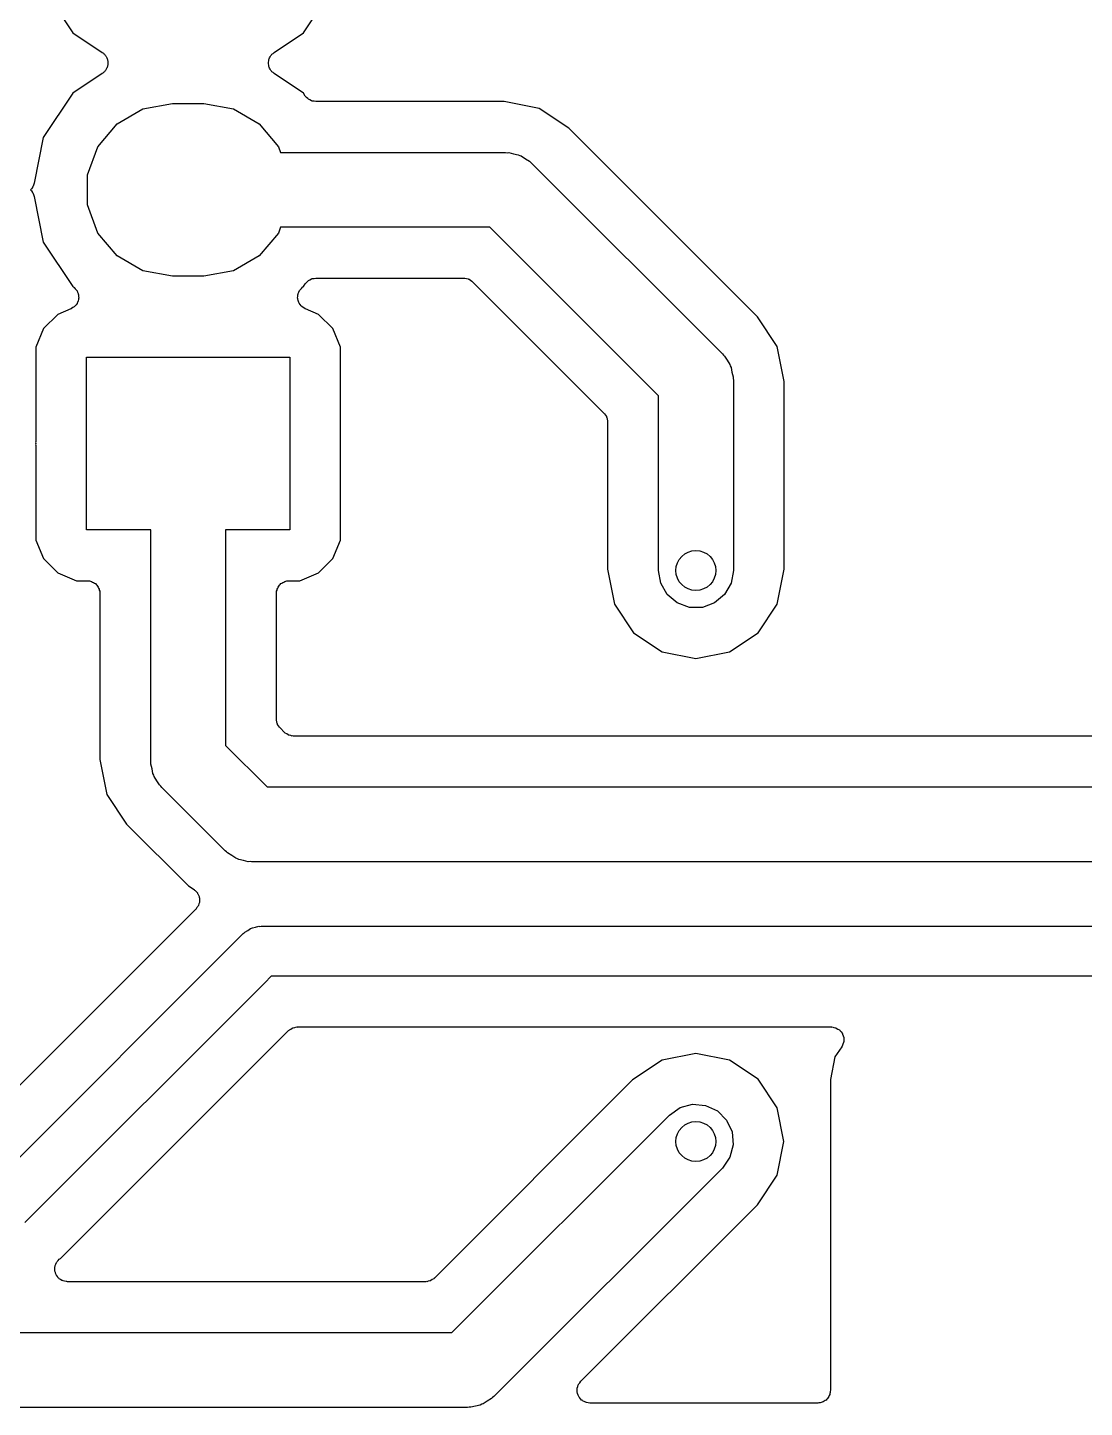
# Model space of a CAD drawing. Extents: x 99.6 to 135.3, y -116.3 to -28.5.
# Drawn here: x 105.71 to 116.28, y -116.33 to -102.52 of the extents above; entities that cross this region are included whole.
import ezdxf

# ---------------------------------------------------------------- set-up
doc = ezdxf.new("R2010")
doc.units = 0
doc.header["$MEASUREMENT"] = 0
doc.layers.add('BLACK', color=7, linetype='CONTINUOUS')

msp = doc.modelspace()

# ---------------------------------------------------------------- linework, layer by layer
at = {"layer": 'Black'}
for p, q in [((105.865, -102.124), (106.162, -102.568)), ((108.468, -102.568), (108.765, -102.124)), ((106.162, -102.568), (106.456, -102.764)), ((108.174, -102.764), (108.468, -102.568)), ((106.456, -102.764), (106.461, -102.769)), ((106.461, -102.769), (106.467, -102.773)), ((106.467, -102.773), (106.471, -102.778)), ((106.471, -102.778), (106.477, -102.782)), ((106.477, -102.782), (106.482, -102.789)), ((106.482, -102.789), (106.488, -102.795)), ((106.488, -102.795), (106.491, -102.801)), ((106.491, -102.801), (106.495, -102.806)), ((106.495, -102.806), (106.498, -102.813)), ((106.498, -102.813), (106.502, -102.819)), ((106.502, -102.819), (106.504, -102.827)), ((106.504, -102.827), (106.507, -102.834)), ((106.507, -102.834), (106.508, -102.841)), ((106.508, -102.841), (106.51, -102.848)), ((106.51, -102.848), (106.51, -102.855)), ((106.51, -102.855), (106.512, -102.862)), ((106.512, -102.878), (106.51, -102.885)), ((106.512, -102.862), (106.511, -102.87)), ((106.511, -102.87), (106.512, -102.878)), ((108.118, -102.862), (108.121, -102.848)), ((108.119, -102.87), (108.118, -102.862)), ((108.118, -102.878), (108.119, -102.87)), ((108.121, -102.892), (108.118, -102.878)), ((108.121, -102.848), (108.123, -102.834)), ((108.123, -102.834), (108.126, -102.827)), ((108.126, -102.827), (108.128, -102.819)), ((108.128, -102.819), (108.136, -102.807)), ((108.136, -102.807), (108.142, -102.795)), ((108.142, -102.795), (108.148, -102.789)), ((108.148, -102.789), (108.153, -102.782)), ((108.153, -102.782), (108.164, -102.774)), ((108.164, -102.774), (108.174, -102.764)), ((106.456, -102.976), (106.162, -103.172)), ((106.461, -102.971), (106.456, -102.976)), ((106.467, -102.967), (106.461, -102.971)), ((106.471, -102.962), (106.467, -102.967)), ((106.477, -102.958), (106.471, -102.962)), ((106.482, -102.951), (106.477, -102.958)), ((106.488, -102.945), (106.482, -102.951)), ((106.491, -102.939), (106.488, -102.945)), ((106.495, -102.933), (106.491, -102.939)), ((106.498, -102.927), (106.495, -102.933)), ((106.502, -102.921), (106.498, -102.927)), ((106.504, -102.913), (106.502, -102.921)), ((106.507, -102.906), (106.504, -102.913)), ((106.508, -102.899), (106.507, -102.906)), ((106.51, -102.892), (106.508, -102.899)), ((106.51, -102.885), (106.51, -102.892)), ((108.123, -102.906), (108.121, -102.892)), ((108.126, -102.913), (108.123, -102.906)), ((108.128, -102.921), (108.126, -102.913)), ((108.136, -102.933), (108.128, -102.921)), ((108.142, -102.945), (108.136, -102.933)), ((108.148, -102.951), (108.142, -102.945)), ((108.153, -102.958), (108.148, -102.951)), ((108.164, -102.966), (108.153, -102.958)), ((108.174, -102.976), (108.164, -102.966)), ((108.468, -103.172), (108.174, -102.976)), ((106.162, -103.172), (105.865, -103.616)), ((106.863, -103.328), (107.159, -103.276)), ((107.159, -103.276), (107.471, -103.276)), ((107.471, -103.276), (107.767, -103.328)), ((108.487, -103.201), (108.468, -103.172)), ((108.499, -103.214), (108.487, -103.201)), ((108.511, -103.227), (108.499, -103.214)), ((108.515, -103.229), (108.511, -103.227)), ((108.518, -103.232), (108.515, -103.229)), ((108.534, -103.24), (108.518, -103.232)), ((108.549, -103.249), (108.534, -103.24)), ((108.553, -103.25), (108.549, -103.249)), ((108.557, -103.252), (108.553, -103.25)), ((108.575, -103.254), (108.557, -103.252)), ((108.593, -103.257), (108.575, -103.254)), ((110.477, -103.257), (108.593, -103.257)), ((110.827, -103.327), (110.477, -103.257)), ((106.604, -103.478), (106.863, -103.328)), ((107.767, -103.328), (108.026, -103.478)), ((111.123, -103.524), (110.827, -103.327)), ((106.411, -103.708), (106.604, -103.478)), ((108.026, -103.478), (108.219, -103.708)), ((113.011, -105.412), (111.123, -103.524)), ((105.865, -103.616), (105.774, -104.074)), ((106.308, -103.99), (106.411, -103.708)), ((108.219, -103.708), (108.24, -103.765)), ((108.24, -103.765), (110.49, -103.765)), ((110.49, -103.765), (110.506, -103.768)), ((110.506, -103.768), (110.523, -103.766)), ((110.523, -103.766), (110.57, -103.779)), ((110.57, -103.779), (110.618, -103.788)), ((110.618, -103.788), (110.633, -103.796)), ((110.633, -103.796), (110.648, -103.8)), ((110.648, -103.8), (110.689, -103.828)), ((110.689, -103.828), (110.731, -103.853)), ((110.731, -103.853), (110.742, -103.865)), ((110.742, -103.865), (110.755, -103.875)), ((110.755, -103.875), (112.66, -105.78)), ((105.758, -104.115), (105.746, -104.129)), ((105.759, -104.112), (105.758, -104.115)), ((105.761, -104.11), (105.759, -104.112)), ((105.767, -104.092), (105.761, -104.11)), ((105.774, -104.074), (105.767, -104.092)), ((106.308, -104.29), (106.308, -103.99)), ((105.746, -104.129), (105.737, -104.14)), ((105.737, -104.14), (105.746, -104.151)), ((105.746, -104.151), (105.758, -104.165)), ((105.758, -104.165), (105.759, -104.168)), ((105.759, -104.168), (105.761, -104.17)), ((105.761, -104.17), (105.767, -104.188)), ((105.767, -104.188), (105.774, -104.206)), ((105.774, -104.206), (105.865, -104.664)), ((106.411, -104.572), (106.308, -104.29)), ((108.24, -104.515), (108.219, -104.572)), ((110.335, -104.515), (108.24, -104.515)), ((112.02, -106.2), (110.335, -104.515)), ((105.865, -104.664), (106.162, -105.108)), ((106.604, -104.802), (106.411, -104.572)), ((108.219, -104.572), (108.026, -104.802)), ((106.863, -104.952), (106.604, -104.802)), ((108.026, -104.802), (107.767, -104.952)), ((107.159, -105.004), (106.863, -104.952)), ((107.767, -104.952), (107.471, -105.004)), ((107.471, -105.004), (107.159, -105.004)), ((108.468, -105.108), (108.487, -105.079)), ((108.487, -105.079), (108.499, -105.066)), ((108.499, -105.066), (108.511, -105.053)), ((108.511, -105.053), (108.515, -105.051)), ((108.515, -105.051), (108.518, -105.048)), ((108.518, -105.048), (108.534, -105.04)), ((108.534, -105.04), (108.549, -105.031)), ((108.549, -105.031), (108.553, -105.03)), ((108.553, -105.03), (108.557, -105.028)), ((108.557, -105.028), (108.575, -105.026)), ((108.575, -105.026), (108.593, -105.023)), ((108.593, -105.023), (110.072, -105.023)), ((110.072, -105.023), (110.077, -105.024)), ((110.077, -105.024), (110.083, -105.023)), ((110.083, -105.023), (110.099, -105.028)), ((110.099, -105.028), (110.115, -105.031)), ((110.115, -105.031), (110.12, -105.033)), ((110.12, -105.033), (110.125, -105.035)), ((110.125, -105.035), (110.139, -105.044)), ((110.139, -105.044), (110.153, -105.053)), ((110.153, -105.053), (110.157, -105.057)), ((110.157, -105.057), (110.161, -105.06)), ((110.161, -105.06), (111.475, -106.374)), ((106.162, -105.108), (106.163, -105.109)), ((106.163, -105.109), (106.166, -105.112)), ((106.166, -105.112), (106.17, -105.114)), ((106.17, -105.114), (106.172, -105.116)), ((106.172, -105.116), (106.174, -105.117)), ((106.174, -105.117), (106.184, -105.129)), ((106.184, -105.129), (106.195, -105.139)), ((106.195, -105.139), (106.197, -105.143)), ((106.197, -105.143), (106.2, -105.146)), ((106.2, -105.146), (106.201, -105.149)), ((106.201, -105.149), (106.203, -105.151)), ((106.203, -105.151), (106.208, -105.165)), ((106.208, -105.165), (106.215, -105.179)), ((106.215, -105.179), (106.215, -105.183)), ((106.215, -105.183), (106.217, -105.187)), ((106.217, -105.187), (106.217, -105.19)), ((106.217, -105.19), (106.218, -105.192)), ((106.218, -105.192), (106.218, -105.208)), ((106.218, -105.208), (106.22, -105.223)), ((106.219, -105.231), (106.218, -105.234)), ((106.22, -105.223), (106.219, -105.227)), ((106.219, -105.227), (106.219, -105.231)), ((108.41, -105.223), (108.412, -105.205)), ((108.411, -105.227), (108.41, -105.223)), ((108.411, -105.231), (108.411, -105.227)), ((108.417, -105.248), (108.411, -105.231)), ((108.412, -105.205), (108.413, -105.187)), ((108.413, -105.187), (108.415, -105.183)), ((108.415, -105.179), (108.423, -105.163)), ((108.415, -105.183), (108.415, -105.179)), ((108.423, -105.163), (108.43, -105.146)), ((108.43, -105.146), (108.433, -105.143)), ((108.433, -105.143), (108.435, -105.139)), ((108.435, -105.139), (108.448, -105.127)), ((108.448, -105.127), (108.46, -105.114)), ((108.46, -105.114), (108.464, -105.112)), ((108.464, -105.112), (108.467, -105.109)), ((108.467, -105.109), (108.468, -105.108)), ((106.141, -105.332), (106.011, -105.386)), ((106.145, -105.33), (106.141, -105.332)), ((106.149, -105.328), (106.145, -105.33)), ((106.161, -105.319), (106.149, -105.328)), ((106.174, -105.312), (106.161, -105.319)), ((106.176, -105.31), (106.174, -105.312)), ((106.179, -105.308), (106.176, -105.31)), ((106.181, -105.305), (106.179, -105.308)), ((106.185, -105.302), (106.181, -105.305)), ((106.193, -105.29), (106.185, -105.302)), ((106.203, -105.278), (106.193, -105.29)), ((106.204, -105.275), (106.203, -105.278)), ((106.205, -105.273), (106.204, -105.275)), ((106.207, -105.269), (106.205, -105.273)), ((106.209, -105.266), (106.207, -105.269)), ((106.213, -105.251), (106.209, -105.266)), ((106.218, -105.237), (106.213, -105.251)), ((106.218, -105.234), (106.218, -105.237)), ((108.421, -105.266), (108.417, -105.248)), ((108.423, -105.269), (108.421, -105.266)), ((108.425, -105.273), (108.423, -105.269)), ((108.435, -105.287), (108.425, -105.273)), ((108.445, -105.302), (108.435, -105.287)), ((108.449, -105.305), (108.445, -105.302)), ((108.451, -105.308), (108.449, -105.305)), ((108.467, -105.318), (108.451, -105.308)), ((108.481, -105.328), (108.467, -105.318)), ((108.485, -105.33), (108.481, -105.328)), ((108.489, -105.332), (108.485, -105.33)), ((108.619, -105.386), (108.489, -105.332)), ((106.011, -105.386), (105.868, -105.529)), ((108.762, -105.529), (108.619, -105.386)), ((113.208, -105.708), (113.011, -105.412)), ((105.868, -105.529), (105.791, -105.715)), ((108.839, -105.715), (108.762, -105.529)), ((105.791, -105.715), (105.791, -106.66)), ((108.839, -107.645), (108.839, -105.715)), ((112.66, -105.78), (112.67, -105.793)), ((113.278, -106.058), (113.208, -105.708)), ((106.299, -107.544), (106.299, -105.816)), ((106.299, -105.816), (108.331, -105.816)), ((108.331, -105.816), (108.331, -107.544)), ((112.67, -105.793), (112.682, -105.804)), ((112.682, -105.804), (112.707, -105.846)), ((112.707, -105.846), (112.735, -105.887)), ((112.735, -105.887), (112.739, -105.902)), ((112.739, -105.902), (112.747, -105.917)), ((112.747, -105.917), (112.756, -105.965)), ((112.756, -105.965), (112.769, -106.012)), ((112.769, -106.012), (112.767, -106.029)), ((112.767, -106.029), (112.77, -106.045)), ((112.77, -106.045), (112.77, -107.95)), ((113.278, -107.937), (113.278, -106.058)), ((112.02, -107.95), (112.02, -106.2)), ((111.475, -106.374), (111.478, -106.378)), ((111.478, -106.378), (111.482, -106.382)), ((111.482, -106.382), (111.491, -106.396)), ((111.491, -106.396), (111.5, -106.41)), ((111.5, -106.41), (111.502, -106.415)), ((111.502, -106.415), (111.504, -106.42)), ((111.504, -106.42), (111.507, -106.436)), ((111.507, -106.436), (111.512, -106.452)), ((111.512, -106.452), (111.511, -106.458)), ((111.511, -106.458), (111.512, -106.463)), ((111.512, -106.463), (111.512, -107.937)), ((105.791, -106.66), (105.789, -106.67)), ((105.789, -106.67), (105.79, -106.679)), ((105.79, -106.679), (105.789, -106.68)), ((105.789, -106.68), (105.79, -106.681)), ((105.79, -106.681), (105.789, -106.69)), ((105.789, -106.69), (105.791, -106.7)), ((105.791, -106.7), (105.791, -107.645)), ((106.94, -107.544), (106.299, -107.544)), ((106.94, -109.855), (106.94, -107.544)), ((108.331, -107.544), (107.69, -107.544)), ((107.69, -107.544), (107.69, -109.7)), ((105.791, -107.645), (105.868, -107.831)), ((108.762, -107.831), (108.839, -107.645)), ((105.868, -107.831), (106.011, -107.974)), ((108.619, -107.974), (108.762, -107.831)), ((106.011, -107.974), (106.198, -108.052)), ((108.432, -108.052), (108.619, -107.974)), ((111.512, -107.937), (111.582, -108.287)), ((112.043, -108.078), (112.02, -107.95)), ((112.77, -107.95), (112.747, -108.078)), ((113.208, -108.287), (113.278, -107.937)), ((106.198, -108.052), (106.305, -108.052)), ((106.305, -108.052), (106.316, -108.054)), ((106.316, -108.054), (106.327, -108.054)), ((106.327, -108.054), (106.337, -108.057)), ((106.337, -108.057), (106.348, -108.059)), ((106.348, -108.059), (106.358, -108.065)), ((106.358, -108.065), (106.368, -108.069)), ((106.368, -108.069), (106.377, -108.076)), ((106.377, -108.076), (106.387, -108.081)), ((106.387, -108.081), (106.394, -108.09)), ((106.394, -108.09), (106.402, -108.097)), ((106.402, -108.097), (106.408, -108.107)), ((106.408, -108.107), (106.415, -108.115)), ((106.415, -108.115), (106.419, -108.126)), ((106.419, -108.126), (106.424, -108.135)), ((108.206, -108.135), (108.211, -108.126)), ((108.211, -108.126), (108.215, -108.115)), ((108.215, -108.115), (108.222, -108.107)), ((108.222, -108.107), (108.228, -108.097)), ((108.228, -108.097), (108.236, -108.09)), ((108.236, -108.09), (108.243, -108.081)), ((108.243, -108.081), (108.253, -108.076)), ((108.253, -108.076), (108.261, -108.069)), ((108.261, -108.069), (108.272, -108.065)), ((108.272, -108.065), (108.282, -108.059)), ((108.282, -108.059), (108.293, -108.057)), ((108.293, -108.057), (108.303, -108.054)), ((108.303, -108.054), (108.314, -108.054)), ((108.314, -108.054), (108.325, -108.052)), ((108.325, -108.052), (108.432, -108.052)), ((112.108, -108.191), (112.043, -108.078)), ((112.747, -108.078), (112.682, -108.191)), ((106.424, -108.135), (106.426, -108.146)), ((106.426, -108.146), (106.43, -108.157)), ((106.43, -108.157), (106.43, -108.168)), ((106.43, -108.168), (106.432, -108.179)), ((106.432, -108.179), (106.432, -109.842)), ((108.198, -108.179), (108.2, -108.168)), ((108.198, -109.437), (108.198, -108.179)), ((108.2, -108.157), (108.204, -108.146)), ((108.2, -108.168), (108.2, -108.157)), ((108.204, -108.146), (108.206, -108.135)), ((112.207, -108.275), (112.108, -108.191)), ((112.682, -108.191), (112.582, -108.275)), ((111.582, -108.287), (111.772, -108.573)), ((112.33, -108.319), (112.207, -108.275)), ((112.46, -108.319), (112.33, -108.319)), ((112.582, -108.275), (112.46, -108.319)), ((113.018, -108.573), (113.208, -108.287)), ((111.772, -108.573), (112.058, -108.763)), ((112.732, -108.763), (113.018, -108.573)), ((112.058, -108.763), (112.395, -108.831)), ((112.395, -108.831), (112.732, -108.763)), ((108.199, -109.442), (108.198, -109.437)), ((108.198, -109.448), (108.199, -109.442)), ((108.203, -109.464), (108.198, -109.448)), ((108.206, -109.48), (108.203, -109.464)), ((108.208, -109.485), (108.206, -109.48)), ((108.21, -109.49), (108.208, -109.485)), ((108.219, -109.504), (108.21, -109.49)), ((108.228, -109.518), (108.219, -109.504)), ((108.232, -109.522), (108.228, -109.518)), ((108.235, -109.526), (108.232, -109.522)), ((108.279, -109.57), (108.235, -109.526)), ((108.283, -109.573), (108.279, -109.57)), ((108.287, -109.577), (108.283, -109.573)), ((108.301, -109.586), (108.287, -109.577)), ((108.315, -109.595), (108.301, -109.586)), ((108.32, -109.597), (108.315, -109.595)), ((108.325, -109.599), (108.32, -109.597)), ((108.341, -109.602), (108.325, -109.599)), ((108.357, -109.607), (108.341, -109.602)), ((108.363, -109.606), (108.357, -109.607)), ((108.368, -109.607), (108.363, -109.606)), ((118.097, -109.607), (108.368, -109.607)), ((107.69, -109.7), (108.105, -110.115)), ((106.432, -109.842), (106.502, -110.192)), ((106.943, -109.871), (106.94, -109.855)), ((106.941, -109.888), (106.943, -109.871)), ((106.954, -109.935), (106.941, -109.888)), ((106.963, -109.983), (106.954, -109.935)), ((106.971, -109.998), (106.963, -109.983)), ((106.975, -110.013), (106.971, -109.998)), ((107.003, -110.054), (106.975, -110.013)), ((107.028, -110.096), (107.003, -110.054)), ((106.502, -110.192), (106.699, -110.488)), ((107.04, -110.107), (107.028, -110.096)), ((107.05, -110.12), (107.04, -110.107)), ((107.685, -110.755), (107.05, -110.12)), ((108.105, -110.115), (118.11, -110.115)), ((106.699, -110.488), (107.317, -111.106)), ((107.698, -110.765), (107.685, -110.755)), ((107.709, -110.777), (107.698, -110.765)), ((107.751, -110.802), (107.709, -110.777)), ((107.792, -110.83), (107.751, -110.802)), ((107.807, -110.834), (107.792, -110.83)), ((107.822, -110.842), (107.807, -110.834)), ((107.87, -110.851), (107.822, -110.842)), ((107.917, -110.864), (107.87, -110.851)), ((107.934, -110.862), (107.917, -110.864)), ((107.95, -110.865), (107.934, -110.862)), ((117.955, -110.865), (107.95, -110.865)), ((107.317, -111.106), (107.374, -111.143)), ((107.374, -111.143), (107.375, -111.144)), ((107.375, -111.144), (107.376, -111.145)), ((107.376, -111.145), (107.38, -111.149)), ((107.38, -111.149), (107.385, -111.152)), ((107.385, -111.152), (107.394, -111.163)), ((107.394, -111.163), (107.405, -111.174)), ((107.405, -111.174), (107.406, -111.175)), ((107.406, -111.175), (107.407, -111.176)), ((107.407, -111.176), (107.409, -111.181)), ((107.409, -111.181), (107.413, -111.186)), ((107.413, -111.186), (107.418, -111.2)), ((107.415, -111.307), (107.413, -111.313)), ((107.418, -111.303), (107.415, -111.307)), ((107.418, -111.2), (107.425, -111.214)), ((107.419, -111.3), (107.418, -111.301)), ((107.418, -111.301), (107.418, -111.303)), ((107.423, -111.285), (107.419, -111.3)), ((107.428, -111.271), (107.423, -111.285)), ((107.425, -111.214), (107.425, -111.215)), ((107.425, -111.215), (107.426, -111.216)), ((107.426, -111.216), (107.426, -111.222)), ((107.426, -111.222), (107.428, -111.227)), ((107.428, -111.227), (107.428, -111.242)), ((107.428, -111.242), (107.43, -111.257)), ((107.429, -111.26), (107.428, -111.266)), ((107.428, -111.266), (107.428, -111.271)), ((107.43, -111.257), (107.429, -111.259)), ((107.429, -111.259), (107.429, -111.26)), ((107.369, -111.363), (105.598, -113.133)), ((107.393, -111.339), (107.369, -111.363)), ((107.369, -111.363), (107.369, -111.363)), ((107.369, -111.363), (107.369, -111.363)), ((107.369, -111.363), (107.369, -111.363)), ((107.369, -111.363), (107.369, -111.363)), ((107.369, -111.363), (107.369, -111.363)), ((107.394, -111.338), (107.393, -111.339)), ((107.395, -111.337), (107.394, -111.338)), ((107.403, -111.324), (107.395, -111.337)), ((107.413, -111.313), (107.403, -111.324)), ((105.4, -114.05), (107.867, -111.583)), ((107.867, -111.583), (107.876, -111.577)), ((107.876, -111.577), (107.883, -111.568)), ((107.883, -111.568), (107.911, -111.552)), ((107.911, -111.552), (107.938, -111.533)), ((107.938, -111.533), (107.949, -111.531)), ((107.949, -111.531), (107.958, -111.525)), ((107.958, -111.525), (107.99, -111.519)), ((107.99, -111.519), (108.022, -111.511)), ((108.022, -111.511), (108.033, -111.512)), ((108.033, -111.512), (108.044, -111.51)), ((108.044, -111.51), (116.68, -111.51)), ((108.081, -112.076), (105.68, -114.477)), ((108.147, -112.01), (108.081, -112.076)), ((108.081, -112.076), (108.081, -112.076)), ((108.081, -112.076), (108.081, -112.076)), ((116.68, -112.01), (108.147, -112.01)), ((108.325, -112.552), (108.329, -112.548)), ((108.329, -112.548), (108.343, -112.539)), ((108.343, -112.539), (108.357, -112.53)), ((108.357, -112.53), (108.362, -112.528)), ((108.362, -112.528), (108.367, -112.526)), ((108.367, -112.526), (108.383, -112.523)), ((108.383, -112.523), (108.399, -112.518)), ((108.399, -112.518), (108.405, -112.519)), ((108.405, -112.519), (108.41, -112.518)), ((108.41, -112.518), (113.749, -112.518)), ((113.749, -112.518), (113.753, -112.519)), ((113.753, -112.519), (113.758, -112.518)), ((113.758, -112.518), (113.775, -112.523)), ((113.775, -112.523), (113.793, -112.526)), ((113.793, -112.526), (113.796, -112.528)), ((113.796, -112.528), (113.8, -112.529)), ((113.8, -112.529), (113.815, -112.539)), ((113.815, -112.539), (113.831, -112.548)), ((113.831, -112.548), (113.834, -112.551)), ((113.834, -112.551), (113.837, -112.553)), ((106.048, -114.827), (108.32, -112.555)), ((108.32, -112.555), (108.325, -112.552)), ((113.837, -112.553), (113.848, -112.568)), ((113.848, -112.568), (113.859, -112.581)), ((113.859, -112.581), (113.861, -112.585)), ((113.861, -112.585), (113.863, -112.589)), ((113.863, -112.589), (113.868, -112.606)), ((113.873, -112.675), (113.865, -112.692)), ((113.868, -112.606), (113.874, -112.623)), ((113.874, -112.667), (113.873, -112.671)), ((113.873, -112.671), (113.873, -112.675)), ((113.874, -112.623), (113.874, -112.627)), ((113.874, -112.627), (113.875, -112.631)), ((113.875, -112.631), (113.874, -112.649)), ((113.874, -112.649), (113.874, -112.667)), ((112.395, -112.784), (112.058, -112.852)), ((112.732, -112.852), (112.395, -112.784)), ((113.787, -112.817), (113.742, -113.043)), ((113.855, -112.716), (113.787, -112.817)), ((113.857, -112.712), (113.855, -112.716)), ((113.859, -112.709), (113.857, -112.712)), ((113.865, -112.692), (113.859, -112.709)), ((112.058, -112.852), (111.762, -113.049)), ((113.018, -113.042), (112.732, -112.852)), ((111.762, -113.049), (109.78, -115.031)), ((113.208, -113.328), (113.018, -113.042)), ((113.742, -113.043), (113.742, -116.155)), ((112.13, -113.4), (112.237, -113.325)), ((112.237, -113.325), (112.362, -113.291)), ((112.362, -113.291), (112.492, -113.303)), ((112.492, -113.303), (112.61, -113.358)), ((112.61, -113.358), (112.702, -113.45)), ((113.276, -113.665), (113.208, -113.328)), ((109.954, -115.576), (112.13, -113.4)), ((112.702, -113.45), (112.757, -113.568)), ((112.757, -113.568), (112.769, -113.698)), ((112.769, -113.698), (112.735, -113.823)), ((113.208, -114.002), (113.276, -113.665)), ((112.66, -113.93), (110.374, -116.216)), ((112.735, -113.823), (112.66, -113.93)), ((113.011, -114.298), (113.208, -114.002)), ((111.244, -116.065), (113.011, -114.298)), ((105.985, -114.905), (105.991, -114.892)), ((105.991, -114.892), (105.997, -114.877)), ((105.997, -114.877), (106.001, -114.872)), ((106.001, -114.872), (106.004, -114.866)), ((106.004, -114.866), (106.015, -114.855)), ((106.015, -114.855), (106.025, -114.844)), ((106.025, -114.844), (106.031, -114.84)), ((106.031, -114.84), (106.036, -114.835)), ((106.036, -114.835), (106.048, -114.827)), ((105.98, -114.949), (105.982, -114.934)), ((105.982, -114.956), (105.98, -114.949)), ((105.982, -114.919), (105.984, -114.912)), ((105.982, -114.934), (105.982, -114.919)), ((105.982, -114.963), (105.982, -114.956)), ((105.987, -114.977), (105.982, -114.963)), ((105.984, -114.912), (105.985, -114.905)), ((105.99, -114.992), (105.987, -114.977)), ((105.994, -114.998), (105.99, -114.992)), ((105.997, -115.004), (105.994, -114.998)), ((106.006, -115.016), (105.997, -115.004)), ((106.015, -115.029), (106.006, -115.016)), ((106.021, -115.033), (106.015, -115.029)), ((106.025, -115.038), (106.021, -115.033)), ((109.776, -115.034), (109.772, -115.038)), ((109.78, -115.031), (109.776, -115.034)), ((106.038, -115.046), (106.025, -115.038)), ((106.05, -115.055), (106.038, -115.046)), ((106.057, -115.057), (106.05, -115.055)), ((106.063, -115.06), (106.057, -115.057)), ((106.078, -115.063), (106.063, -115.06)), ((106.093, -115.067), (106.078, -115.063)), ((106.1, -115.067), (106.093, -115.067)), ((106.107, -115.068), (106.1, -115.067)), ((109.691, -115.068), (106.107, -115.068)), ((109.696, -115.067), (109.691, -115.068)), ((109.702, -115.068), (109.696, -115.067)), ((109.718, -115.063), (109.702, -115.068)), ((109.734, -115.06), (109.718, -115.063)), ((109.739, -115.058), (109.734, -115.06)), ((109.744, -115.056), (109.739, -115.058)), ((109.758, -115.047), (109.744, -115.056)), ((109.772, -115.038), (109.758, -115.047)), ((100.993, -115.576), (109.954, -115.576)), ((111.207, -116.144), (111.208, -116.139)), ((111.208, -116.133), (111.214, -116.117)), ((111.208, -116.139), (111.208, -116.133)), ((111.214, -116.117), (111.218, -116.101)), ((111.218, -116.101), (111.221, -116.097)), ((111.221, -116.097), (111.223, -116.091)), ((111.223, -116.091), (111.234, -116.079)), ((111.234, -116.079), (111.244, -116.065)), ((110.308, -116.263), (110.267, -116.291)), ((110.35, -116.238), (110.308, -116.263)), ((110.361, -116.226), (110.35, -116.238)), ((110.374, -116.216), (110.361, -116.226)), ((111.208, -116.16), (111.207, -116.144)), ((111.208, -116.177), (111.208, -116.16)), ((111.21, -116.182), (111.208, -116.177)), ((111.211, -116.188), (111.21, -116.182)), ((111.218, -116.203), (111.211, -116.188)), ((111.223, -116.218), (111.218, -116.203)), ((111.227, -116.223), (111.223, -116.218)), ((111.229, -116.228), (111.227, -116.223)), ((111.241, -116.24), (111.229, -116.228)), ((111.252, -116.252), (111.241, -116.24)), ((111.257, -116.255), (111.252, -116.252)), ((111.261, -116.259), (111.257, -116.255)), ((111.276, -116.266), (111.261, -116.259)), ((111.29, -116.274), (111.276, -116.266)), ((111.295, -116.275), (111.29, -116.274)), ((111.3, -116.278), (111.295, -116.275)), ((111.317, -116.279), (111.3, -116.278)), ((111.333, -116.282), (111.317, -116.279)), ((113.626, -116.28), (113.615, -116.282)), ((113.637, -116.28), (113.626, -116.28)), ((113.647, -116.276), (113.637, -116.28)), ((113.658, -116.274), (113.647, -116.276)), ((113.668, -116.269), (113.658, -116.274)), ((113.678, -116.265), (113.668, -116.269)), ((113.687, -116.258), (113.678, -116.265)), ((113.697, -116.252), (113.687, -116.258)), ((113.704, -116.244), (113.697, -116.252)), ((113.712, -116.237), (113.704, -116.244)), ((113.718, -116.227), (113.712, -116.237)), ((113.725, -116.218), (113.718, -116.227)), ((113.729, -116.208), (113.725, -116.218)), ((113.734, -116.198), (113.729, -116.208)), ((113.736, -116.187), (113.734, -116.198)), ((113.74, -116.177), (113.736, -116.187)), ((113.742, -116.155), (113.74, -116.166)), ((113.74, -116.166), (113.74, -116.177)), ((110.109, -116.326), (100.838, -116.326)), ((110.125, -116.323), (110.109, -116.326)), ((110.142, -116.325), (110.125, -116.323)), ((110.189, -116.312), (110.142, -116.325)), ((110.237, -116.303), (110.189, -116.312)), ((110.252, -116.295), (110.237, -116.303)), ((110.267, -116.291), (110.252, -116.295)), ((113.615, -116.282), (111.333, -116.282))]:
    msp.add_line(p, q, dxfattribs=at)
for centre in [(112.395, -107.95), (112.395, -113.665)]:
    msp.add_circle(centre, 0.2, dxfattribs=at)

doc.saveas('drawing.dxf')
